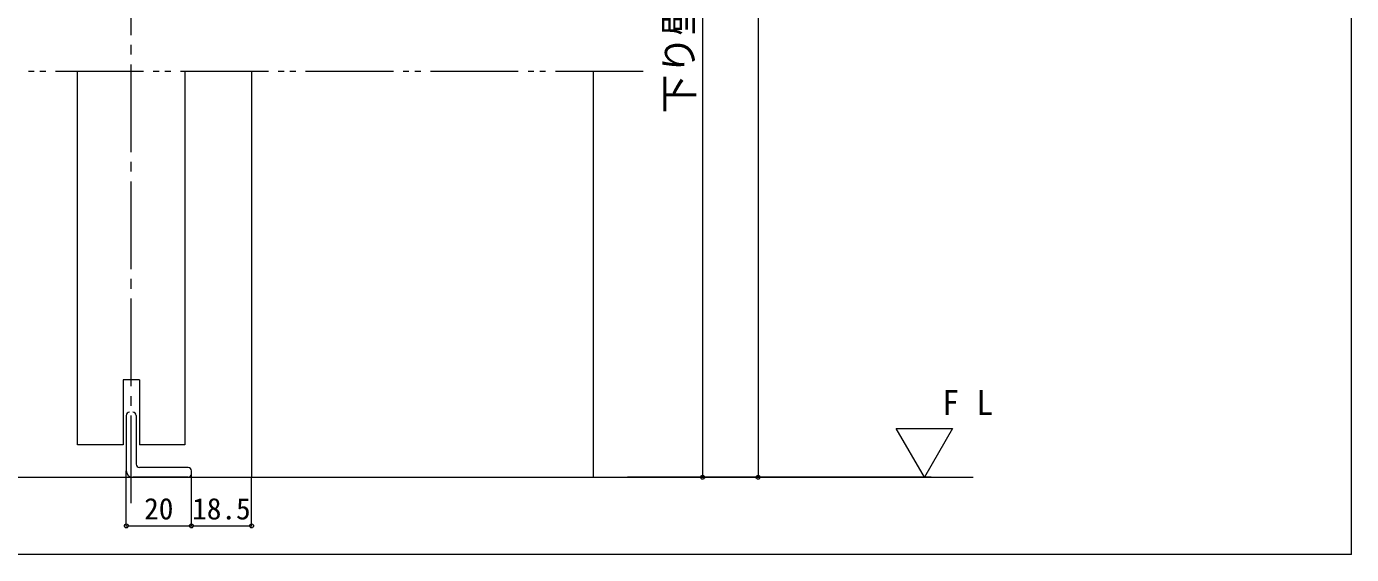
# Model space of a CAD drawing. Units: millimetres on the paper, enlarged 10 times, with parts at other scales. Extents: x -1985 to 2015, y -1370 to 1400.
# Drawn here: x -962 to 395, y -52 to 489 of the extents above; entities that cross this region are included whole.
import ezdxf
from ezdxf.enums import TextEntityAlignment as Align

# ---------------------------------------------------------------- set-up
doc = ezdxf.new("R2010")
doc.units = ezdxf.units.MM
doc.header["$LTSCALE"] = 10
doc.header["$PDMODE"] = 32
doc.header["$PDSIZE"] = 4
doc.linetypes.add('CHAIN2', pattern=[12, 9, -1, 1, -1])
doc.linetypes.add('DOUBLE_CHAIN2', pattern=[12.8, 9, -1, 0.6, -0.6, 0.6, -1])
for name, color, linetype, lineweight in [('1-1_0', 7, 'Continuous', 20), ('2-0_18', 7, 'Continuous', 20), ('2-1', 7, 'Continuous', 20)]:
    doc.layers.add(name, color=color, linetype=linetype, lineweight=lineweight)
doc.styles.add('ＭＳ ゴシック', font='')
doc.styles.get('ＭＳ ゴシック').set_extended_font_data('MS Gothic')

msp = doc.modelspace()

# ---------------------------------------------------------------- linework, layer by layer
at = {"layer": '1-1_0'}
for q in [(395, 1350), (395, 1350), (-1935, -52.5), (-1935, -52.5)]:
    msp.add_line((395, -52.5), q, dxfattribs=at)
at = {"layer": '2-0_18', "color": 4, "linetype": 'CHAIN2', "lineweight": 9}
msp.add_line((-855.11, 0), (-855.11, 1129.6), dxfattribs=at)
at = {"layer": '2-0_18', "color": 4, "lineweight": 9}
for p, q in [((-212.88, 1105.59), (-212.88, 26.71)), ((-269.77, 872.41), (-269.77, 26.71)), ((-860.11, -23.14), (-860.11, 33.38)), ((-793.45, -23.14), (-793.45, 30.05)), ((-731.78, -23.14), (-731.78, 26.71)), ((-860.11, -23.14), (-793.45, -23.14)), ((-793.45, -23.14), (-731.78, -23.14))]:
    msp.add_line(p, q, dxfattribs=at)
at = {"layer": '2-0_18', "linetype": 'DOUBLE_CHAIN2'}
msp.add_line((-330.55, 442.59), (-960.43, 442.59), dxfattribs=at)
at = {"layer": '2-0_18'}
for p, q in [((-846.78, 126.71), (-846.78, 60.05)), ((-860.11, 90.05), (-860.11, 33.38)), ((-850.11, 90.05), (-850.11, 40.05)), ((-800.11, 60.05), (-846.78, 60.05)), ((-796.78, 36.71), (-846.78, 36.71)), ((-793.45, 30.05), (-793.45, 33.38)), ((-796.78, 26.71), (-853.45, 26.71))]:
    msp.add_line(p, q, dxfattribs=at)
msp.add_lwpolyline([(-846.78, 126.71), (-863.45, 126.71), (-863.45, 60.05), (-910.11, 60.05)], dxfattribs=at)
for centre, radius, start, end in [((-856.78, 90.05), 3.33, 90, 180), ((-853.45, 90.05), 3.33, 0, 90), ((-853.45, 33.38), 6.67, 180, 270), ((-846.78, 40.05), 3.33, 180, 270), ((-796.78, 33.38), 3.33, 0, 90), ((-796.78, 30.05), 3.33, 270, 0)]:
    msp.add_arc(centre, radius, start, end, dxfattribs=at)
at = {"layer": '2-0_18', "color": 4}
for p in [(-269.77, 26.71), (-212.88, 26.71), (-860.11, -23.14), (-793.45, -23.14), (-731.78, -23.14)]:
    msp.add_point(p, dxfattribs=at)
at = {"layer": '2-1'}
for p, q in [((-910.11, 60.05), (-910.11, 442.59)), ((-800.11, 442.59), (-800.11, 60.05)), ((-731.78, 442.59), (-731.78, 26.71)), ((-381.78, 442.59), (-381.78, 26.71)), ((-42.59, 26.71), (-71.46, 76.71)), ((-71.46, 76.71), (-13.73, 76.71)), ((-13.73, 76.71), (-42.59, 26.71)), ((-1232.83, 26.71), (7.41, 26.71)), ((-35.75, 26.71), (-346.58, 26.71))]:
    msp.add_line(p, q, dxfattribs=at)

# ---------------------------------------------------------------- texts
at = {"layer": '2-0_18', "style": 'ＭＳ ゴシック'}
msp.add_text('下り壁：1,961', height=29.33, rotation=90, dxfattribs=at).set_placement((-270.57, 399.56), align=Align.BOTTOM_LEFT)
for s, p in [('20', (-841.78, -23.14)), ('18.5', (-792.61, -23.14))]:
    msp.add_text(s, height=21.99, dxfattribs=at).set_placement(p, align=Align.BOTTOM_LEFT)
at = {"layer": '2-1', "style": 'ＭＳ ゴシック'}
msp.add_text('F L', height=25.66, dxfattribs=at).set_placement((-24.32, 82.89), align=Align.BOTTOM_LEFT)

doc.saveas('drawing.dxf')
